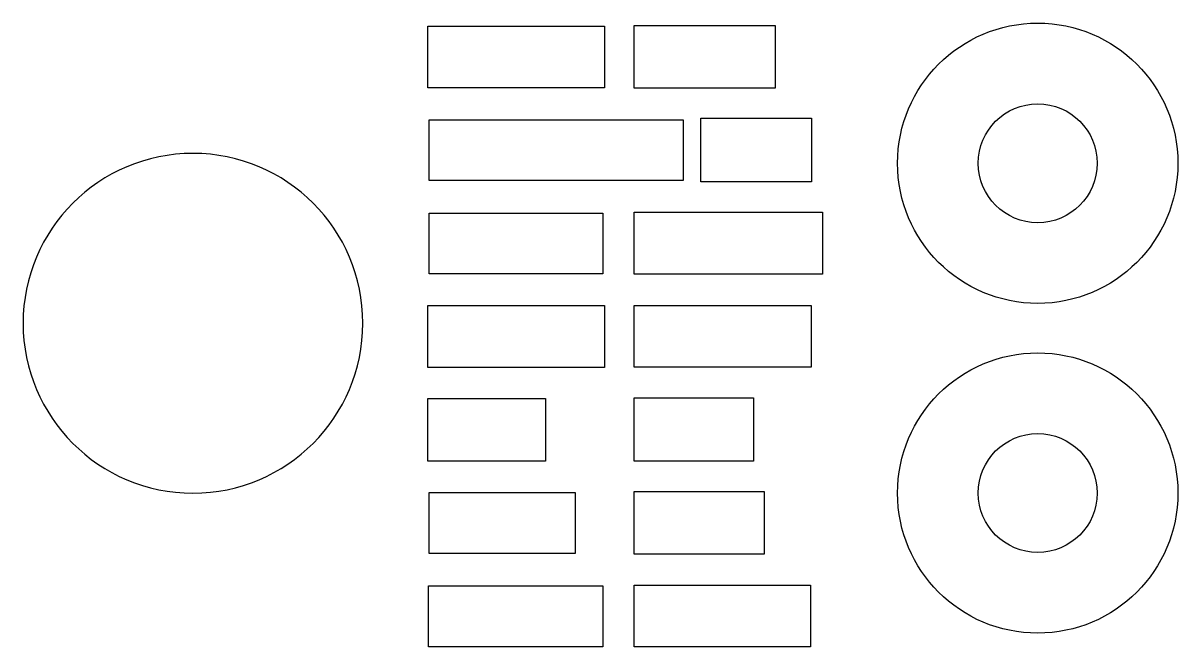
# Model space of a CAD drawing. Extents: x 90 to 226, y -142 to -68.
import ezdxf

# ---------------------------------------------------------------- set-up
doc = ezdxf.new("R2010")
doc.units = 0
doc.layers.add('LAYER_1', color=7, linetype='CONTINUOUS')

msp = doc.modelspace()

# ---------------------------------------------------------------- linework, layer by layer
at = {"layer": 'LAYER_1', "color": 230}
for points in [[(158.38, -75.85), (137.57, -75.85), (137.57, -68.57), (158.38, -68.57), (158.38, -75.85)], [(178.47, -75.87), (161.89, -75.87), (161.89, -68.5), (178.47, -68.5), (178.47, -75.87)], [(167.63, -86.74), (137.75, -86.74), (137.75, -79.63), (167.63, -79.63), (167.63, -86.74)], [(182.74, -86.91), (169.74, -86.91), (169.74, -79.41), (182.74, -79.41), (182.74, -86.91)], [(158.18, -97.73), (137.76, -97.73), (137.76, -90.59), (158.18, -90.59), (158.18, -97.73)], [(184.05, -97.77), (161.89, -97.77), (161.89, -90.5), (184.05, -90.5), (184.05, -97.77)], [(158.38, -108.78), (137.57, -108.78), (137.57, -101.49), (158.38, -101.49), (158.38, -108.78)], [(182.72, -108.75), (161.89, -108.75), (161.89, -101.46), (182.72, -101.46), (182.72, -108.75)], [(151.44, -119.81), (137.59, -119.81), (137.59, -112.41), (151.44, -112.41), (151.44, -119.81)], [(175.94, -119.81), (161.89, -119.81), (161.89, -112.36), (175.94, -112.36), (175.94, -119.81)], [(154.93, -130.68), (137.75, -130.68), (137.75, -123.49), (154.93, -123.49), (154.93, -130.68)], [(177.17, -130.76), (161.89, -130.76), (161.89, -123.36), (177.17, -123.36), (177.17, -130.76)], [(158.18, -141.67), (137.67, -141.67), (137.67, -134.49), (158.18, -134.49), (158.18, -141.67)], [(182.63, -141.68), (161.89, -141.68), (161.89, -134.42), (182.63, -134.42), (182.63, -141.68)]]:
    msp.add_lwpolyline(points, dxfattribs=at)
for points in [[(225.88, -84.73), (225.88, -75.61), (218.49, -68.23), (209.38, -68.23), (200.27, -68.23), (192.88, -75.61), (192.88, -84.73), (192.88, -93.84), (200.27, -101.23), (209.38, -101.23), (218.49, -101.23), (225.88, -93.84), (225.88, -84.73)], [(216.38, -84.73), (216.38, -80.86), (213.25, -77.73), (209.38, -77.73), (205.51, -77.73), (202.38, -80.86), (202.38, -84.73), (202.38, -88.59), (205.51, -91.73), (209.38, -91.73), (213.25, -91.73), (216.38, -88.59), (216.38, -84.73)], [(129.94, -103.57), (129.94, -114.61), (120.99, -123.57), (109.94, -123.57), (98.9, -123.57), (89.94, -114.61), (89.94, -103.57), (89.94, -92.52), (98.9, -83.57), (109.94, -83.57), (120.99, -83.57), (129.94, -92.52), (129.94, -103.57)], [(225.88, -123.56), (225.88, -114.45), (218.49, -107.06), (209.38, -107.06), (200.27, -107.06), (192.88, -114.45), (192.88, -123.56), (192.88, -132.67), (200.27, -140.06), (209.38, -140.06), (218.49, -140.06), (225.88, -132.67), (225.88, -123.56)], [(216.38, -123.56), (216.38, -119.69), (213.25, -116.56), (209.38, -116.56), (205.51, -116.56), (202.38, -119.69), (202.38, -123.56), (202.38, -127.42), (205.51, -130.56), (209.38, -130.56), (213.25, -130.56), (216.38, -127.42), (216.38, -123.56)]]:
    msp.add_open_spline(points, degree=3, knots=[0, 0, 0, 0, 1, 1, 1, 2, 2, 2, 3, 3, 3, 4, 4, 4, 4], dxfattribs=at)

doc.saveas('drawing.dxf')
